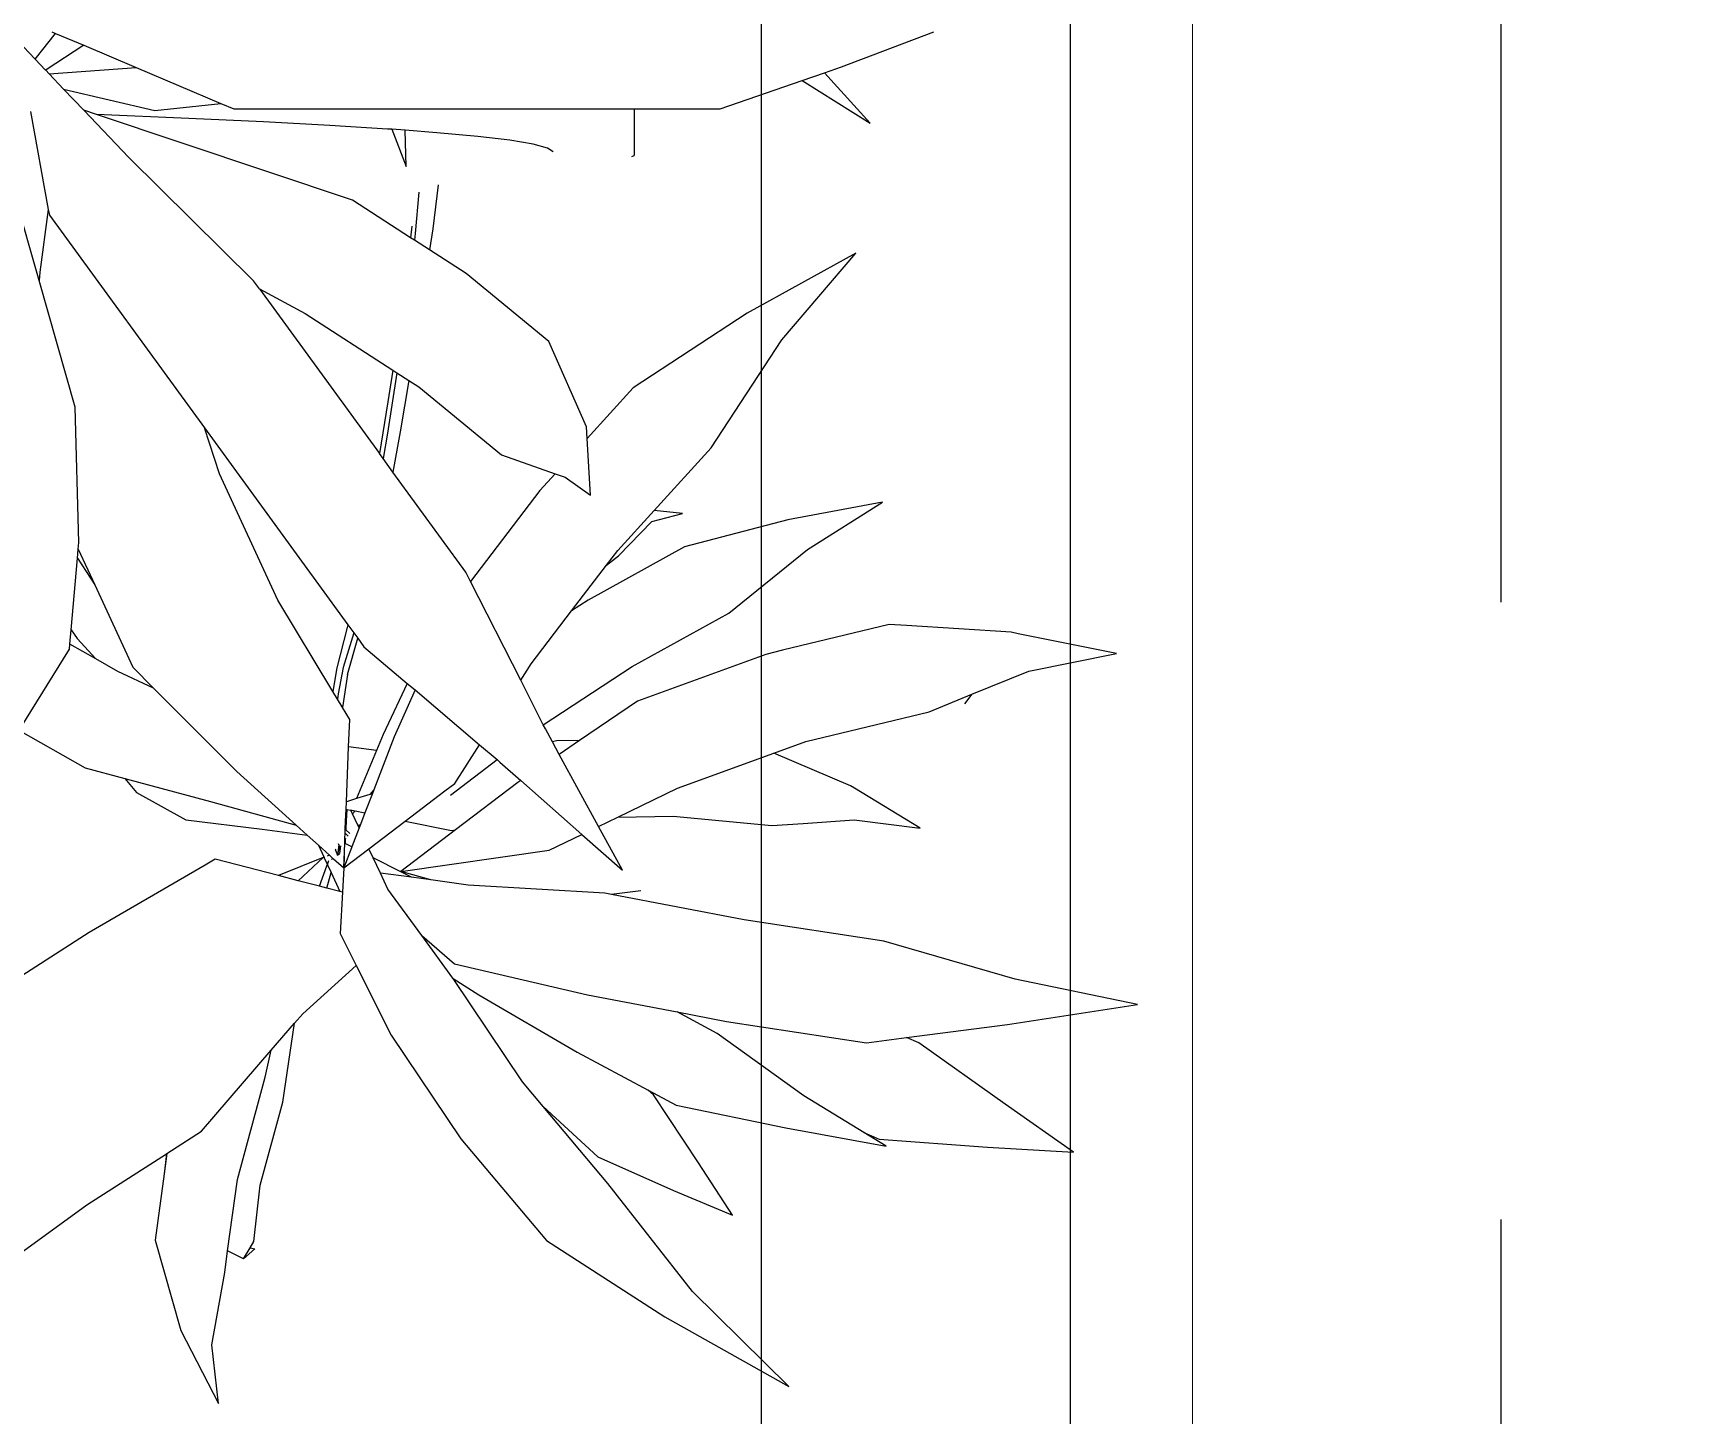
# Model space of a CAD drawing. Header units: metres. Extents: x -22 to 564, y 0 to 143.
# Drawn here: x 325.2208 to 325.487, y 49.5684 to 49.7922 of the extents above; entities that cross this region are included whole.
import ezdxf

# ---------------------------------------------------------------- set-up
doc = ezdxf.new("R2010")
doc.units = ezdxf.units.M
doc.linetypes.add('XREF 3N NEURO-ONCOLOGIA$0$HIDDEN2', pattern=[0.1875, 0.125, -0.0625])
for name, color, linetype in [('XREF 3N NEURO-ONCOLOGIA$0$AMBIENTACION', 1, 'Continuous'), ('XREF 3N NEURO-ONCOLOGIA$0$CONTRAVENTEOS', 6, 'XREF 3N NEURO-ONCOLOGIA$0$HIDDEN2'), ('XREF 3N NEURO-ONCOLOGIA$0$MOBILIARIO FIJO', 40, 'Continuous')]:
    doc.layers.add(name, color=color, linetype=linetype)
doc.layers.add('XREF 3N NEURO-ONCOLOGIA$0$MUROS DE TABLAROCA', color=150, linetype='Continuous', lineweight=13)

# ---------------------------------------------------------------- blocks, each defined once
blk = doc.blocks.new('XREF 3N NEURO-ONCOLOGIA$0$PLANTA CIRCULAR-02')
at = {"layer": 'XREF 3N NEURO-ONCOLOGIA$0$AMBIENTACION', "color": 72}
for p, q in [((-0.2517910419399669, 0.1736654997497382), (-0.2457674005330261, 0.2132859328671017)), ((-0.2457674005330261, 0.2132859328671017), (-0.238032530129999, 0.1760398706482462)), ((-0.1442714779521168, 0.1802512078196372), (-0.1389561115740605, 0.2069330005394647)), ((-0.1389561115740605, 0.2069330005394647), (-0.1329006320346764, 0.1770035003888992)), ((-0.2906591780400873, 0.1937525437929466), (-0.2761299459105544, 0.1730237783954394)), ((-0.2891723872255198, 0.1676195588307863), (-0.2906591780400873, 0.1937525437929466)), ((-0.1513494511345499, 0.1628472235972183), (-0.1442714779521168, 0.1802512078196372)), ((-0.238032530129999, 0.1760398706482462), (-0.2265114183386743, 0.1360830012714942)), ((-0.1329006320346764, 0.1770035003888992), (-0.1324605517577879, 0.1748283823610777)), ((-0.2761299459105544, 0.1730237783954394), (-0.2574157303042169, 0.1467600583167012)), ((-0.2558139707931701, 0.1429300621485012), (-0.2517910419399669, 0.1736654997497382)), ((-0.1324605517577879, 0.1748283823610777), (-0.1304466805538595, 0.1429324717164135)), ((-0.2867043485614715, 0.1346241306950802), (-0.2891723872255198, 0.1676195588307863)), ((-0.1566373176374753, 0.1498449215518178), (-0.1513494511345499, 0.1628472235972183)), ((0.039568464767541, 0.1231805717692467), (0.0503012264136515, 0.1512584545683069)), ((-0.2574157303042169, 0.1467600583167012), (-0.2558139707931701, 0.1429300621485012)), ((-0.1921284568791464, 0.1471677791304771), (-0.1799316609251349, 0.1271483256310688)), ((-0.1896003200485268, 0.1270557782132187), (-0.1921284568791464, 0.1471677791304771)), ((-0.1657097223883426, 0.1123650723097072), (-0.1566373176374753, 0.1498449215518178)), ((-0.257408072612094, 0.1307510207650822), (-0.2558139707931701, 0.1429300621485012)), ((-0.1304466805538595, 0.1429324717164135), (-0.1301142380838485, 0.1376672118044055)), ((-0.2889078493027881, 0.1367389878134873), (-0.2847573689242182, 0.1299686724325895)), ((-0.2833004083587696, 0.1062096943623487), (-0.2889078493027881, 0.1367389878134873)), ((-0.2265114183386743, 0.1360830012714942), (-0.220013255674246, 0.0935227145796987)), ((-0.1301142380838485, 0.1376672118044055), (-0.1379607793536337, 0.1052516404163057)), ((-0.1072402939846597, 0.1128944943967483), (-0.0928379211799211, 0.1356912773671084)), ((-0.0928379211799211, 0.1356912773671084), (-0.0982543886831877, 0.1069041599013474)), ((-0.2847573689242182, 0.1299686724325895), (-0.2867043485614715, 0.1346241306950802)), ((-0.2509099099476657, 0.0881907340732866), (-0.257408072612094, 0.1307510207650822)), ((0.0224576398325951, 0.1319465676582254), (0.0377942637297792, 0.1180481174793826)), ((0.0354501226755701, 0.111266926084717), (0.0224576398325951, 0.1319465676582254)), ((-0.2847573689242182, 0.1299686724325895), (-0.2735777166716815, 0.1117322841847965)), ((-0.1906552247946536, 0.1115225171422338), (-0.1896003200485268, 0.1270557782132187)), ((-0.1799316609251349, 0.1271483256310688), (-0.1791702916516584, 0.1258986370387873)), ((-0.1791702916516584, 0.1258986370387873), (-0.1692576148018361, 0.1026300204348374)), ((-0.0434556405832467, 0.1050076021544939), (-0.0170557786107537, 0.1275403312913355)), ((-0.0170557786107537, 0.1275403312913355), (-0.035351912792251, 0.0944369233000515)), ((0.0377942637297792, 0.1180481174793826), (0.039568464767541, 0.1231805717692467)), ((0.0354501226755701, 0.111266926084717), (0.0377942637297792, 0.1180481174793826)), ((-0.2735777166716815, 0.1117322841847965), (-0.2545324862775544, 0.0853238040899029)), ((-0.1913022511507165, 0.1019951836597457), (-0.1906552247946536, 0.1115225171422338)), ((-0.1692576148018361, 0.1026300204348374), (-0.1657097223883426, 0.1123650723097072)), ((-0.1266697763287539, 0.0888642188403495), (-0.1072402939846597, 0.1128944943967483)), ((0.0268085493960513, 0.0862683611500543), (0.0354501226755701, 0.111266926084717)), ((-0.3620415719733216, 0.1072089440093791), (-0.3330960242567613, 0.0777973753558641)), ((-0.3408281909976267, 0.0694568740577708), (-0.3620415719733216, 0.1072089440093791)), ((-0.2763661444385832, 0.0729220595702387), (-0.2833004083587696, 0.1062096943623487)), ((-0.1379607793536337, 0.1052516404163057), (-0.1391866428347157, 0.1001873625622949)), ((-0.0982543886831877, 0.1069041599013474), (-0.10649067460119, 0.0754120885196485)), ((-0.1884574196546964, 0.0719920404067906), (-0.1913022511507165, 0.1019951836597457)), ((-0.1799433380286359, 0.0733094949482407), (-0.1692576148018361, 0.1026300204348374)), ((-0.1391866428347157, 0.1001873625622949), (-0.1534202584750091, 0.0611317852008284)), ((-0.07630601622761901, 0.0835362027426427), (-0.0434556405832467, 0.1050076021544939)), ((-0.220013255674246, 0.0935227145796987), (-0.2122963610213162, 0.0532110683235558)), ((-0.035351912792251, 0.0944369233000515), (-0.0581079669514679, 0.0597982713070238)), ((-0.3098199030420119, 0.0899724210267934), (-0.2939047777540224, 0.0796422388379412)), ((-0.3023146932606551, 0.0721080595958128), (-0.3098199030420119, 0.0899724210267934)), ((-0.2545324862775544, 0.0853238040899029), (-0.2480337312732388, 0.0731661027276545)), ((-0.2480337312732388, 0.0731661027276545), (-0.2509099099476657, 0.0881907340732866)), ((-0.1428677203234798, 0.0595300039870281), (-0.1266697763287539, 0.0888642188403495)), ((0.0268085493960513, 0.0600979587951898), (0.0268085493960513, 0.0862683611500543)), ((-0.0953972854510568, 0.0661874746781734), (-0.07630601622761901, 0.0835362027426427)), ((-0.3330960242567613, 0.0777973753558641), (-0.3001867926425064, 0.0521103815301558)), ((-0.2939047777540224, 0.0796422388379412), (-0.2732462465087195, 0.0659443927360144)), ((-0.10649067460119, 0.0754120885196485), (-0.1226886185959017, 0.0460778736663272)), ((-0.2921318829399269, 0.049025344041425), (-0.3023146932606551, 0.0721080595958128)), ((-0.2717971866040898, 0.0643745724205331), (-0.2763661444385832, 0.0729220595702387)), ((-0.242807594381361, 0.0458657194586394), (-0.2480337312732388, 0.0731661027276545)), ((-0.1887117518168395, 0.0551068481966866), (-0.1799433380286359, 0.0733094949482407)), ((-0.1887117518168395, 0.0551068481966866), (-0.1884574196546964, 0.0719920404067906)), ((-0.0987453775931613, 0.065421465542876), (-0.0962784269187864, 0.074834999528612)), ((-0.0962784269187864, 0.074834999528612), (-0.0953972854510568, 0.0661874746781734)), ((-0.3175504498371708, 0.0333806243708352), (-0.3408281909976267, 0.0694568740577708)), ((-0.2732462465087195, 0.0659443927360144), (-0.2717971866040898, 0.0643745724205331)), ((-0.10918360126837, 0.055343436232711), (-0.0987453775931613, 0.065421465542876)), ((-0.1075642383236186, 0.0551310512267591), (-0.0953972854510568, 0.0661874746781734)), ((-0.2602540873025134, 0.0427800433130301), (-0.2717971866040898, 0.0643745724205331)), ((-0.2111258357352312, 0.0621020905794225), (-0.2122963610213162, 0.0532110683235558)), ((-0.1534202584750091, 0.0611317852008284), (-0.1654257857664447, 0.04347159589976)), ((0.0123043396793179, 0.0594160329036058), (0.0126550028288932, 0.0600974186532781)), ((0.0268085493960513, 0.0600979587951898), (0.0126550028288932, 0.0600974186532781)), ((0.0268085493960513, -0.0617814665336951), (0.0268085493960513, 0.0600979587951898)), ((-0.2048880032073725, 0.0565377281586024), (-0.1915325997098449, 0.0492509546478104)), ((-0.1939762322303835, 0.044178135248977), (-0.2048880032073725, 0.0565377281586024)), ((-0.1915325997098449, 0.0492509546478104), (-0.1887117518168395, 0.0551068481966866)), ((-0.1606318367875019, 0.0324396031410359), (-0.1428677203234798, 0.0595300039870281)), ((-0.1120443514971043, 0.0517082275111491), (-0.10918360126837, 0.055343436232711)), ((-0.1120443514971043, 0.0517082275111491), (-0.1075642383236186, 0.0551310512267591)), ((-0.0581079669514679, 0.0597982713070238), (-0.0735283780865643, 0.0457853465352898)), ((-0.3001867926425064, 0.0521103815301558), (-0.2767493275397896, 0.0323608515012026)), ((-0.2122963610213162, 0.0532110683235558), (-0.2119109401079413, 0.0511976999650585)), ((-0.2119109401079413, 0.0511976999650585), (-0.2093981287657982, 0.0095631464535373)), ((-0.1259762625600729, 0.0410641938129715), (-0.1120443514971043, 0.0517082275111491)), ((-0.2767493275397896, 0.0323608515012026), (-0.2921318829399269, 0.049025344041425)), ((-0.2334155271342411, 0.0054183513963793), (-0.242807594381361, 0.0458657194586394)), ((-0.1915325997098449, 0.0492509546478104), (-0.1696232496453689, 0.0372971060263154)), ((-0.1226886185959017, 0.0460778736663272), (-0.1259762625600729, 0.0410641938129715)), ((-0.09070159137071698, 0.0467944089377781), (-0.0735283780865643, 0.0457853465352898)), ((-0.0852699233128078, 0.0391380638854955), (-0.09070159137071698, 0.0467944089377781)), ((-0.0735283780865643, 0.0457853465352898), (-0.0699085177158878, 0.04557265104599401)), ((-0.0699085177158878, 0.04557265104599401), (-0.0440027949182422, 0.0341311075850683)), ((-0.2428390677935255, 0.012835412763728), (-0.2602540873025134, 0.0427800433130301)), ((-0.1987858451502973, 0.034193697115974), (-0.1939762322303835, 0.044178135248977)), ((-0.1775747416227205, 0.0256004224790445), (-0.1939762322303835, 0.044178135248977)), ((-0.1654257857664447, 0.04347159589976), (-0.1696232496453689, 0.0372971060263154)), ((-0.1654257857664447, 0.04347159589976), (-0.1655311734441511, 0.0364748748413106)), ((-0.1420598243927742, 0.0287762906416163), (-0.1259762625600729, 0.0410641938129715)), ((-0.1696232496453689, 0.0372971060263154), (-0.1658586105639301, 0.0352431005189971)), ((-0.1655311734441511, 0.0364748748413106), (-0.1658586105639301, 0.0352431005189971)), ((-0.1658586105639301, 0.0352431005189971), (-0.1618827897962376, 0.0330738732501246)), ((-0.0842063957093018, 0.0360819568948969), (-0.0893661890474817, 0.031393119791133)), ((-0.0842063957093018, 0.0360819568948969), (-0.0852699233128078, 0.0391380638854955)), ((-0.0784989704085177, 0.0196813460384675), (-0.0842063957093018, 0.0360819568948969)), ((0.0137204631629686, 0.0354233262707311), (0.0149061473202608, 0.0337237291926869)), ((-0.2866539841489839, 0.0073457833919264), (-0.3175504498371708, 0.0333806243708352)), ((-0.2767493275397896, 0.0323608515012026), (-0.2692903269543052, 0.0260755405512541)), ((-0.2052918101819898, -0.0109090379893999), (-0.1987858451502973, 0.034193697115974)), ((-0.1618827897962376, 0.0330738732501246), (-0.1606318367875019, 0.0324396031410359)), ((-0.1606318367875019, 0.0324396031410359), (-0.1470768895498509, 0.0255668446896209)), ((-0.0893661890474817, 0.031393119791133), (-0.116971525635023, 0.0103025363414631)), ((-0.0440027949182422, 0.0341311075850683), (-0.0233259963815442, 0.009002951442568)), ((0.0149061473202608, 0.0337237291926869), (0.0160851272926834, 0.0293263484709243)), ((-0.2692903269543052, 0.0260755405512541), (-0.2378682954549873, 0.0049599422976101)), ((-0.1775747416227205, 0.0256004224790445), (-0.1781682286938349, 0.0247274000978379)), ((-0.1719655416909802, 0.0192469691439996), (-0.1775747416227205, 0.0256004224790445)), ((-0.1470768895498509, 0.0255668446896209), (-0.1420598243927742, 0.0287762906416163)), ((-0.1470768895498509, 0.0255668446896209), (-0.116971525635023, 0.0103025363414631)), ((0.0160851272926834, 0.0293263484709243), (0.0172547425959522, 0.0222411072275222)), ((-0.1781682286938349, 0.0247274000978379), (-0.192638004113121, 0.0057162213532038)), ((0.0172547425959522, 0.0222411072275222), (0.0184123538781336, 0.0124839940061961)), ((-0.1820860851431831, 0.0041437640942164), (-0.1712061833659675, 0.0183516100527541)), ((-0.1712061833659675, 0.0183516100527541), (-0.1719655416909802, 0.0192469691439996)), ((-0.1666865048635486, 0.0130224589744259), (-0.1712061833659675, 0.0183516100527541)), ((-0.0578221718718339, -0.0054468101040328), (-0.0784989704085177, 0.0196813460384675)), ((-0.2378682954549873, 0.0049599422976101), (-0.2428390677935255, 0.012835412763728)), ((-0.1784542121077095, 0.0054945877595713), (-0.1666865048635486, 0.0130224589744259)), ((-0.1500374835361811, -0.0066083952805016), (-0.1666865048635486, 0.0130224589744259)), ((-0.116971525635023, 0.0103025363414631), (-0.1142207914706859, 0.0089078329063241)), ((0.0184123538781336, 0.0124839940061961), (0.0195553488754996, 7.70266925514e-05)), ((-0.2551031035350064, -0.0138564014384102), (-0.2866539841489839, 0.0073457833919264)), ((-0.2247983852191879, -0.004536947546292), (-0.2334155271342411, 0.0054183513963793)), ((-0.2093981287657982, 0.0095631464535373), (-0.2078416194971453, -0.0018034369933915)), ((-0.192638004113121, 0.0057162213532038), (-0.2052918101819898, -0.0109090379893999)), ((-0.1927705159381503, 0.0045166227786666), (-0.192638004113121, 0.0057162213532038)), ((-0.1807649399072204, 0.0024606698006906), (-0.1784542121077095, 0.0054945877595713)), ((-0.1142207914706859, 0.0089078329063241), (-0.0837506062799207, -0.0133114082996073)), ((-0.0233259963815442, 0.009002951442568), (-0.0161250699157449, -0.00216388305153)), ((-0.2378682954549873, 0.0049599422976101), (-0.2377394463403277, 0.0048733557209104)), ((-0.2377394463403277, 0.0048733557209104), (-0.2247983852191879, -0.004536947546292)), ((-0.1899358303133596, -0.0095804408432869), (-0.1927705159381503, 0.0045166227786666)), ((-0.1899358303133596, -0.0095804408432869), (-0.1807649399072204, 0.0024606698006906)), ((0.0036745099926208, 0.0004625831779279), (-0.0097043787539235, -0.0012216819039352)), ((0.0195553488754996, 7.70266925514e-05), (0.0202839263330503, -0.0096490950039723)), ((-0.2247983852191879, -0.004536947546292), (-0.2106245305230061, -0.0148436967307504)), ((-0.2078416194971453, -0.0018034369933915), (-0.2070412975453451, -0.0076478777768116)), ((-0.2078416194971453, -0.0018034369933915), (-0.2052918101819898, -0.0109090379893999)), ((-0.0097043787539235, -0.0012216819039352), (-0.0161250699157449, -0.00216388305153)), ((-0.0161250699157449, -0.00216388305153), (-0.0131440408217145, -0.006786712998930999)), ((-0.2070412975453451, -0.0076478777768116), (-0.2054667165498358, -0.0107406911938881)), ((-0.2070412975453451, -0.0076478777768116), (-0.2057409970128674, -0.0171434682022138)), ((-0.1983477937192788, -0.0206251025520317), (-0.1899358303133596, -0.0095804408432869)), ((-0.1500374835361811, -0.0066083952805016), (-0.1643080267270704, -0.01295800424883)), ((-0.148029521762524, -0.0089759821886517), (-0.1635869716178604, -0.0162873718254773)), ((-0.148029521762524, -0.0089759821886517), (-0.1500374835361811, -0.0066083952805016)), ((-0.1368630149698049, -0.0221424057924224), (-0.148029521762524, -0.0089759821886517)), ((-0.0558821896816966, -0.0084552368865687), (-0.0714575213881972, -0.0111078527281166)), ((-0.0558821896816966, -0.0084552368865687), (-0.0578221718718339, -0.0054468101040328)), ((-0.0534793410459287, -0.012181453666777), (-0.0558821896816966, -0.0084552368865687)), ((-0.0111195658116685, -0.0065442020511313), (-0.0131440408217145, -0.006786712998930999)), ((-0.0131440408217145, -0.006786712998930999), (-0.0123973760656782, -0.0079446031388812)), ((-0.0089242643853851, -0.0075660339499208), (-0.0123973760656782, -0.0079446031388812)), ((-0.0123973760656782, -0.0079446031388812), (-0.0009997591637187, -0.0256194540314425)), ((0.001498399819198, -0.0054509463879739), (-0.0111195658116685, -0.0065442020511313)), ((0.0092769740408585, -0.0092522147926388), (0.0202839263330503, -0.0096490950039723)), ((0.0205879488521532, -0.0137076339946631), (0.0092769740408585, -0.0092522147926388)), ((0.0202839263330503, -0.0096490950039723), (0.0205879488521532, -0.0137076339946631)), ((-0.2339056223923137, -0.0244936644925389), (-0.2551031035350064, -0.0138564014384102)), ((-0.2106245305230061, -0.0148436967307504), (-0.2057409970128674, -0.0171434682022138)), ((-0.2054667165498358, -0.0107406911938881), (-0.2010925210513363, -0.019332545512718)), ((-0.2052918101819898, -0.0109090379893999), (-0.2054667165498358, -0.0107406911938881)), ((-0.1643080267270704, -0.01295800424883), (-0.1804270099454612, -0.0191645928417259)), ((-0.0714575213881972, -0.0111078527281166), (-0.0837506062799207, -0.0133114082996073)), ((-0.0837506062799207, -0.0133114082996073), (-0.0796234248919632, -0.0163210007318711)), ((-0.0623368935517306, -0.0148330481584296), (-0.0780680969197647, -0.0174551653965196)), ((-0.0534793410459287, -0.012181453666777), (-0.0719034907148881, -0.0150283087802237)), ((-0.052720023580946, -0.0133589649912196), (-0.0623368935517306, -0.0148330481584296)), ((-0.052720023580946, -0.0133589649912196), (-0.0534793410459287, -0.012181453666777)), ((-0.0354959346539943, -0.0400692155780504), (-0.052720023580946, -0.0133589649912196)), ((0.0205879488521532, -0.0137076339946631), (0.0206811483074319, -0.0149517971714417)), ((0.0206811483074319, -0.0149517971714417), (0.0217872116967897, -0.0325685635666346)), ((-0.2057409970128674, -0.0171434682022138), (-0.2010925210513363, -0.019332545512718)), ((-0.2010925210513363, -0.019332545512718), (-0.1983477937192788, -0.0206251025520317)), ((-0.181545497263258, -0.0195952645865774), (-0.1874637813456417, -0.0218740903646975)), ((-0.1684854700299923, -0.0183232327511078), (-0.1830575370242684, -0.0243795176170565)), ((-0.1804270099454612, -0.0191645928417259), (-0.1817923971122184, -0.0203764817086878)), ((-0.181545497263258, -0.0195952645865774), (-0.1817923971122184, -0.0203764817086878)), ((-0.1804270099454612, -0.0191645928417259), (-0.181545497263258, -0.0195952645865774)), ((-0.1635869716178604, -0.0162873718254773), (-0.1684854700299923, -0.0183232327511078)), ((-0.1684854700299923, -0.0183232327511078), (-0.1673661970335445, -0.0268249552171014)), ((-0.0719034907148881, -0.0150283087802237), (-0.0796234248919632, -0.0163210007318711)), ((-0.0796234248919632, -0.0163210007318711), (-0.0780680969197647, -0.0174551653965196)), ((-0.0279804108663484, -0.0539797342791886), (-0.0780680969197647, -0.0174551653965196)), ((-0.2485731237471498, -0.0408015979901038), (-0.2339056223923137, -0.0244936644925389)), ((-0.2241221043472592, -0.0294032032410243), (-0.2339056223923137, -0.0244936644925389)), ((-0.2042102016980891, -0.0283222726180696), (-0.1983477937192788, -0.0206251025520317)), ((-0.1919926104239948, -0.02361790872569), (-0.1977768971751885, -0.0258451390467158)), ((-0.1909770841389218, -0.0232268819610866), (-0.1919926104239948, -0.02361790872569)), ((-0.1919926104239948, -0.02361790872569), (-0.1915018685285332, -0.0238490106949243)), ((-0.1915018685285332, -0.0238490106949243), (-0.1909770841389218, -0.0232268819610866)), ((-0.1915018685285332, -0.0238490106949243), (-0.1911815598429314, -0.0239998516332918)), ((-0.1911815598429314, -0.0239998516332918), (-0.1909438110808281, -0.0232140702235171)), ((-0.1911815598429314, -0.0239998516332918), (-0.1877143209407279, -0.0256326564651843)), ((-0.1909438110808281, -0.0232140702235171), (-0.1909770841389218, -0.0232268819610866)), ((-0.1874637813456417, -0.0218740903646975), (-0.1909438110808281, -0.0232140702235171)), ((-0.1868604013942558, -0.0248747354762955), (-0.1877143209407279, -0.0256326564651843)), ((-0.1868604013942558, -0.0248747354762955), (-0.1874637813456417, -0.0218740903646975)), ((-0.1866589996524368, -0.0258763185594901), (-0.1868604013942558, -0.0248747354762955)), ((-0.1830575370242684, -0.0243795176170565), (-0.1840446212295035, -0.0275027559881309)), ((-0.1817923971122184, -0.0203764817086878), (-0.1830575370242684, -0.0243795176170565)), ((-0.1453511060851298, -0.0271280113857273), (-0.1342379066559687, -0.0240566676996608)), ((-0.1342379066559687, -0.0240566676996608), (-0.1368630149698049, -0.0221424057924224)), ((-0.1325981570707597, -0.0252523936633438), (-0.1342379066559687, -0.0240566676996608)), ((-0.2115286319849474, -0.0287195583796702), (-0.2241221043472592, -0.0294032032410243)), ((-0.2042102016980891, -0.0283222726180696), (-0.2115286319849474, -0.0287195583796702)), ((-0.2115286319849474, -0.0287195583796702), (-0.2113370047225089, -0.0294627613021916)), ((-0.2113370047225089, -0.0294627613021916), (-0.2103205326545918, -0.0334050240152877)), ((-0.2056249040180802, -0.0321172304904209), (-0.2113370047225089, -0.0294627613021916)), ((-0.1980748898364197, -0.0259598806421906), (-0.2042102016980891, -0.0283222726180696)), ((-0.2042102016980891, -0.0283222726180696), (-0.1966717348017539, -0.0280159140188019)), ((-0.200558835061031, -0.0281240557985498), (-0.2042102016980891, -0.0283222726180696)), ((-0.2014583431497954, -0.0313700320542267), (-0.2042102016980891, -0.0283222726180696)), ((-0.2003336114708247, -0.0302493321442015), (-0.1973727837536927, -0.0293991466750256)), ((-0.2003336114708247, -0.0302493321442015), (-0.1998073267671572, -0.0295995640856575)), ((-0.1972049641597095, -0.0298420261994394), (-0.2003336114708247, -0.0302493321442015)), ((-0.1974751962214469, -0.0293032085729621), (-0.1998073267671572, -0.0295995640856575)), ((-0.1977768971751885, -0.0258451390467158), (-0.1980748898364197, -0.0259598806421906)), ((-0.1977768971751885, -0.0258451390467158), (-0.1967226993947406, -0.0279158086717715)), ((-0.1972049641597095, -0.0298420261994394), (-0.1970646714208328, -0.0296674040072276)), ((-0.1972049641597095, -0.0298420261994394), (-0.1968429278688148, -0.0298951033291886)), ((-0.1956972974862481, -0.027860144060341), (-0.1967226993947406, -0.0279158086717715)), ((-0.1967226993947406, -0.0279158086717715), (-0.1966717348017539, -0.0280159140188019)), ((-0.1966717348017539, -0.0280159140188019), (-0.1956823410843071, -0.0279757056743719)), ((-0.1952446220684578, -0.0278355702800255), (-0.1956972974862481, -0.027860144060341)), ((-0.1956823410843071, -0.0279757056743719), (-0.1956972974862481, -0.027860144060341)), ((-0.1956823410843071, -0.0279757056743719), (-0.1952115163428516, -0.0279565716501438)), ((-0.1952446220684578, -0.0278355702800255), (-0.1952999473420789, -0.0276333565002389)), ((-0.1952115163428516, -0.0279565716501438), (-0.1952446220684578, -0.0278355702800255)), ((-0.1952115163428516, -0.0279565716501438), (-0.1935872873297342, -0.0278905639947098)), ((-0.1945337621418162, -0.0269174971257726), (-0.1941721995022618, -0.0272892181912425)), ((-0.1941721995022618, -0.0272892181912425), (-0.1935872873297342, -0.0278905639947098)), ((-0.1936658677980461, -0.0264172774098839), (-0.1926068389918498, -0.0276923765052075)), ((-0.1935872873297342, -0.0278905639947098), (-0.192479622008733, -0.0278455491659813)), ((-0.1922936387695415, -0.0276753742268525), (-0.1926068389918498, -0.0276923765052075)), ((-0.1926068389918498, -0.0276923765052075), (-0.192479622008733, -0.0278455491659813)), ((-0.192479622008733, -0.0278455491659813), (-0.1923434531612571, -0.0278400153488363)), ((-0.1923434531612571, -0.0278400153488363), (-0.1922936387695415, -0.0276753742268525)), ((-0.1923434531612571, -0.0278400153488363), (-0.1900984743910357, -0.0277487808099224)), ((-0.1898673762643597, -0.0275436629842147), (-0.1922936387695415, -0.0276753742268525)), ((-0.1898673762643597, -0.0275436629842147), (-0.1900984743910357, -0.0277487808099224)), ((-0.1900984743910357, -0.0277487808099224), (-0.1863134097448835, -0.0275949581402628)), ((-0.1863619889615364, -0.0273533707480738), (-0.1898673762643597, -0.0275436629842147)), ((-0.1877143209407279, -0.0256326564651843), (-0.1869447348856568, -0.0259950727464755)), ((-0.1866589996524368, -0.0258763185594901), (-0.1869447348856568, -0.0259950727464755)), ((-0.1869447348856568, -0.0259950727464755), (-0.186602734446069, -0.0261561288450096)), ((-0.186602734446069, -0.0261561288450096), (-0.1866589996524368, -0.0258763185594901)), ((-0.186602734446069, -0.0261561288450096), (-0.1864873520881218, -0.0262104651272424)), ((-0.1863619889615364, -0.0273533707480738), (-0.1865845162211741, -0.0262467291828585)), ((-0.1863134097448835, -0.0275949581402628), (-0.1863619889615364, -0.0273533707480738)), ((-0.1863134097448835, -0.0275949581402628), (-0.1840446212295035, -0.0275027559881309)), ((-0.1840446212295035, -0.0275027559881309), (-0.1673661970335445, -0.0268249552171014)), ((-0.1673661970335445, -0.0268249552171014), (-0.1590028242540029, -0.0264850729565396)), ((-0.1590028242540029, -0.0264850729565396), (-0.1554075580084344, -0.0286517751240965)), ((-0.1453511060851298, -0.0271280113857273), (-0.1554075580084344, -0.0286517751240965)), ((-0.1554075580084344, -0.0286517751240965), (-0.1551145290583236, -0.0288283702405536)), ((-0.1551145290583236, -0.0288283702405536), (-0.152846483109883, -0.0301952175717233)), ((-0.1512401168963322, -0.0300096671090415), (-0.152846483109883, -0.0301952175717233)), ((-0.1431717687566305, -0.0284362268296761), (-0.1512401168963322, -0.0300096671090415)), ((-0.1309894226041877, -0.0273090706853623), (-0.1432705698232581, -0.0304165718570673)), ((-0.1325981570707597, -0.0252523936633438), (-0.1431717687566305, -0.0284362268296761)), ((-0.1301673870546836, -0.0270249416464026), (-0.1325981570707597, -0.0252523936633438)), ((-0.1301673870546836, -0.0270249416464026), (-0.1309894226041877, -0.0273090706853623)), ((-0.0702891878097205, -0.0706888755434605), (-0.1301673870546836, -0.0270249416464026)), ((-0.0009997591637187, -0.0256194540314425), (0.0250884343929556, -0.103500424102954)), ((-0.2103205326545918, -0.0334050240152877), (-0.2056249040180802, -0.0321172304904209)), ((-0.2103205326545918, -0.0334050240152877), (-0.2097261564566679, -0.0357102394724152)), ((-0.2097261564566679, -0.0357102394724152), (-0.203591300615841, -0.0334383319150433)), ((-0.2010593664591482, -0.0345526150411075), (-0.2080697431992746, -0.0421344358947593)), ((-0.2010593664591482, -0.0345526150411075), (-0.2065093344317717, -0.0481862906338648)), ((-0.2032749227526693, -0.0332092898193324), (-0.2056249040180802, -0.0321172304904209)), ((-0.203591300615841, -0.0334383319150433), (-0.2032749227526693, -0.0332092898193324)), ((-0.203591300615841, -0.0334383319150433), (-0.2031409424559456, -0.0332715517765152)), ((-0.2031409424559456, -0.0332715517765152), (-0.2032749227526693, -0.0332092898193324)), ((-0.2031409424559456, -0.0332715517765152), (-0.2019318311046447, -0.0328237842514057)), ((-0.2010808922647556, -0.0342288772932875), (-0.2030889611074116, -0.0332957080187058)), ((-0.2015752107271282, -0.0319787814628754), (-0.2012826027148549, -0.0317669475763935)), ((-0.2011721574623806, -0.0316869906165849), (-0.2014583431497954, -0.0313700320542267)), ((-0.2012826027148549, -0.0317669475763935), (-0.2011721574623806, -0.0316869906165849)), ((-0.2003051183407081, -0.0326472604190613), (-0.2011721574623806, -0.0316869906165849)), ((-0.2009591867805227, -0.0342854350247848), (-0.2010808922647556, -0.0342288772932875)), ((-0.2009591867805227, -0.0342854350247848), (-0.2010593664591482, -0.0345526150411075)), ((-0.2008564627870726, -0.0343331718714595), (-0.2010593664591482, -0.0345526150411075)), ((-0.2008564627870726, -0.0343331718714595), (-0.2009591867805227, -0.0342854350247848)), ((-0.1972838478175447, -0.0359934010671097), (-0.2008564627870726, -0.0343331718714595)), ((-0.2003051183407081, -0.0326472604190613), (-0.2005965264649205, -0.0333771188863423)), ((-0.1987484061541522, -0.0307878137725624), (-0.2003336114708247, -0.0302493321442015)), ((-0.1972838478175447, -0.0359934010671097), (-0.2003051183407081, -0.0326472604190613)), ((-0.1985827929931361, -0.0308440712451343), (-0.1987484061541522, -0.0307878137725624)), ((-0.198680407842474, -0.0308641169170727), (-0.1987484061541522, -0.0307878137725624)), ((-0.1984113265314562, -0.030902317037345), (-0.1985827929931361, -0.0308440712451343)), ((-0.152846483109883, -0.0301952175717233), (-0.150506983690704, -0.031605126634453)), ((-0.1432705698232581, -0.0304165718570673), (-0.150506983690704, -0.031605126634453)), ((-0.150506983690704, -0.031605126634453), (-0.1227211233954648, -0.0483503909951182)), ((0.0217872116967897, -0.0325685635666346), (0.0228710431027537, -0.0527335185270275)), ((-0.2097261564566679, -0.0357102394724152), (-0.2080697431992746, -0.0421344358947593)), ((-0.1942030612972303, -0.0394054573277316), (-0.1972838478175447, -0.0359934010671097)), ((-0.1911557310767051, -0.0427804598112189), (-0.1942030612972303, -0.0394054573277316)), ((-0.1924286240018773, -0.0531157626991572), (-0.1942030612972303, -0.0394054573277316)), ((-0.275493136221769, -0.0468477191392935), (-0.2514148222072094, -0.0432500331790138)), ((-0.2596990156353911, -0.050387775267545), (-0.2514148222072094, -0.0432500331790138)), ((-0.2514148222072094, -0.0432500331790138), (-0.2485731237471498, -0.0408015979901038)), ((-0.2080697431992746, -0.0421344358947593), (-0.2065093344317717, -0.0481862906338648)), ((-0.174870885219633, -0.0608163769036736), (-0.1911557310767051, -0.0427804598112189)), ((-0.1840176350889351, -0.0688701883501608), (-0.1911557310767051, -0.0427804598112189)), ((-0.0279804108663484, -0.0539797342791886), (-0.0354959346539943, -0.0400692155780504)), ((-0.300747929561993, -0.0537148921400146), (-0.275493136221769, -0.0468477191392935)), ((-0.2065093344317717, -0.0481862906338648), (-0.2015483782986962, -0.0674267528189532)), ((-0.1227211233954648, -0.0483503909951182), (-0.0842938818245642, -0.0660706682669599)), ((-0.3178867237501208, -0.0556299251481463), (-0.300747929561993, -0.0537148921400146)), ((-0.2990223322941432, -0.0606758849499585), (-0.2679110968095699, -0.0522532913028684)), ((-0.2842918908372667, -0.0715772370936421), (-0.2596990156353911, -0.050387775267545)), ((-0.2679110968095699, -0.0522532913028684), (-0.2596990156353911, -0.050387775267545)), ((-0.1895747439250925, -0.0763891225246951), (-0.1924286240018773, -0.0531157626991572)), ((-0.0279804108663484, -0.0539797342791886), (-0.0255383235256375, -0.0557605349973116)), ((0.0228710431027537, -0.0527335185270275), (0.0239301967531418, -0.0754011578485177)), ((-0.3200777798690808, -0.0554103893081717), (-0.3231401217858121, -0.0587678027305216)), ((-0.3231401217858121, -0.0587678027305216), (-0.319806657266696, -0.0567767098197791)), ((-0.3231401217858121, -0.0587678027305216), (-0.3207180443006479, -0.063643638160471)), ((-0.319806657266696, -0.0567767098197791), (-0.3200777798690808, -0.0554103893081717)), ((-0.319806657266696, -0.0567767098197791), (-0.3178867237501208, -0.0556299251481463)), ((-0.0255383235256375, -0.0557605349973116), (0.0120409229051717, -0.0937534794472512)), ((-0.3493763832056373, -0.0684096944293415), (-0.3272739451426361, -0.0645404188591527)), ((-0.3272739451426361, -0.0645404188591527), (-0.3207180443006479, -0.063643638160471)), ((-0.3207180443006479, -0.063643638160471), (-0.2990223322941432, -0.0606758849499585)), ((-0.1494904679257445, -0.0861665023935317), (-0.174870885219633, -0.0608163769036736)), ((0.0284682139763248, -0.0656949801860591), (0.0268085493960513, -0.0617814665336951)), ((-0.3671380430580484, -0.0664049406588774), (-0.3493763832056373, -0.0684096944293415)), ((-0.3449898228786878, -0.0778352149901451), (-0.3671380430580484, -0.0664049406588774)), ((-0.2015483782986962, -0.0674267528189532), (-0.2033262429413725, -0.0704952740826101)), ((-0.1769582286170248, -0.0949493444553937), (-0.1840176350889351, -0.0688701883501608)), ((-0.0842938818245642, -0.0660706682669599), (-0.0702891878097205, -0.0706888755434605)), ((0.0263670226703283, -0.0858080123861243), (0.0284682139763248, -0.0656949801860591)), ((0.0394207727342035, -0.0915212758948414), (0.0284682139763248, -0.0656949801860591)), ((-0.2910616878548922, -0.0821007350911884), (-0.2842918908372667, -0.0715772370936421)), ((-0.2033262429413725, -0.0704952740826101), (-0.223797940571373, -0.1058285823519327)), ((-0.0055599246465761, -0.1178902660929211), (-0.0702891878097205, -0.0706888755434605)), ((-0.3174233130580433, -0.0857067378721723), (-0.3449898228786878, -0.0778352149901451)), ((-0.1811919069703833, -0.0914011950075136), (-0.1895747439250925, -0.0763891225246951)), ((0.0239301967531418, -0.0754011578485177), (0.0250884343929556, -0.103500424102954)), ((-0.2973308021125547, -0.0829582862957565), (-0.3174233130580433, -0.0857067378721723)), ((-0.3067588429310888, -0.1065016114515416), (-0.2911705506519126, -0.0822699598734929)), ((-0.2910616878548922, -0.0821007350911884), (-0.2973308021125547, -0.0829582862957565)), ((-0.2911705506519126, -0.0822699598734929), (-0.2973308021125547, -0.0829582862957565)), ((-0.2911705506519126, -0.0822699598734929), (-0.2910616878548922, -0.0821007350911884)), ((-0.1431342416742893, -0.0925151424198205), (-0.1494904679257445, -0.0861665023935317)), ((-0.1494904679257445, -0.0861665023935317), (-0.1443856073035619, -0.0970442959691624)), ((0.0328370517074603, -0.1135455346648726), (0.0263670226703283, -0.0858080123861243)), ((-0.1769582286170248, -0.0949493444553937), (-0.1811919069703833, -0.0914011950075136)), ((-0.1737071081424943, -0.1069597703615983), (-0.1769582286170248, -0.0949493444553937)), ((-0.1180012821491942, -0.1041049155401552), (-0.1431342416742893, -0.0925151424198205)), ((0.0120409229051717, -0.0937534794472512), (0.0263975515519235, -0.1074169448747213)), ((0.0374919988417588, -0.1179757327845792), (0.0394207727342035, -0.0915212758948414)), ((0.0461590514451871, -0.1074102368586764), (0.0394207727342035, -0.0915212758948414)), ((-0.1443856073035619, -0.0970442959691624), (-0.1405475267457348, -0.1037986095126442)), ((-0.1405475267457348, -0.1037986095126442), (-0.1360753563366472, -0.1116688041861877)), ((-0.1343573268209326, -0.1093906180302184), (-0.1405475267457348, -0.1037986095126442)), ((-0.1071662481093369, -0.1091013659640438), (-0.1180012821491942, -0.1041049155401552)), ((-0.1098793339346002, -0.1093423170232413), (-0.1180012821491942, -0.1041049155401552)), ((0.0250884343929556, -0.103500424102954), (0.0263975515519235, -0.1074169448747213)), ((-0.3285713800991346, -0.1365933296608901), (-0.3067588429310888, -0.1065016114515416)), ((-0.223797940571373, -0.1058285823519327), (-0.2462648926651951, -0.1407529567098393)), ((-0.1621252007028744, -0.1273417902540928), (-0.1737071081424943, -0.1069597703615983)), ((-0.1317640234566255, -0.1112859116826357), (-0.1343573268209326, -0.1093906180302184)), ((-0.1317640234566255, -0.1112859116826357), (-0.1098793339346002, -0.1093423170232413)), ((-0.1098793339346002, -0.1093423170232413), (-0.1071662481093369, -0.1091013659640438)), ((-0.1071662481093369, -0.1091013659640438), (-0.1051634224658642, -0.1089234936108454)), ((-0.1051634224658642, -0.1089234936108454), (-0.0639819128295471, -0.1100438030270041)), ((-0.0639819128295471, -0.1100438030270041), (-0.0254079106876333, -0.1209801866435498)), ((0.0263975515519235, -0.1074169448747213), (0.0328370517074603, -0.1135455346648726)), ((0.0461590514451871, -0.1074102368586764), (0.0386762132632157, -0.1188614145027387)), ((0.0497966422883849, -0.1159877299231695), (0.0461590514451871, -0.1074102368586764)), ((-0.1616471599008378, -0.126724101137718), (-0.1375774203365268, -0.1118022035458281)), ((-0.1375774203365268, -0.1118022035458281), (-0.1360753563366472, -0.1116688041861877)), ((-0.1360753563366472, -0.1116688041861877), (-0.1317640234566255, -0.1112859116826357)), ((0.0328370517074603, -0.1135455346648726), (0.0374919988417588, -0.1179757327845792)), ((-0.0037633997122839, -0.1182163856250469), (-0.0228607344910472, -0.1208444687037868)), ((-0.0037633997122839, -0.1182163856250469), (-0.0055599246465761, -0.1178902660929211)), ((0.0259996124293309, -0.123619204928552), (-0.0037633997122839, -0.1182163856250469)), ((0.0374919988417588, -0.1179757327845792), (0.0385789721249523, -0.119010225090598)), ((0.0386762132632157, -0.1188614145027387), (0.0385789721249523, -0.119010225090598)), ((0.0385789721249523, -0.119010225090598), (0.0386222294114447, -0.1190513938394062)), ((0.0386762132632157, -0.1188614145027387), (0.0386222294114447, -0.1190513938394062)), ((0.0386222294114447, -0.1190513938394062), (0.0419351639527861, -0.1222043740886747)), ((0.0419351639527861, -0.1222043740886747), (0.0497966422883849, -0.1159877299231695)), ((0.0503012264136515, -0.1171775467611411), (0.0497966422883849, -0.1159877299231695)), ((-0.0228607344910472, -0.1208444687037868), (-0.0254079106876333, -0.1209801866435498)), ((-0.0254079106876333, -0.1209801866435498), (0.0005382949970283, -0.128357527191163)), ((0.0419351639527861, -0.1222043740886747), (0.0475280406592873, -0.1275272168952668))]:
    blk.add_line(p, q, dxfattribs=at)
at = {"layer": 'XREF 3N NEURO-ONCOLOGIA$0$AMBIENTACION', "color": 54}
blk.add_line((-0.1513494511345499, 0.1628472235972183), (-0.1542420947561709, 0.1606276200797438), dxfattribs=at)
blk = doc.blocks.new('XREF 3N NEURO-ONCOLOGIA$0$A$C5D8F42B2')
h = blk.add_hatch(color=86)
edge = h.paths.add_edge_path()
edge.add_arc((1.207299723115511, 0.55896019645661), 0.6680847906643806, 303.21085655189813, 357.8683122090608, ccw=False)
edge.add_arc((1.885921158589553, 0.3094665754902053), 0.4399419016131273, 137.5810479529628, 224.7025213491111, ccw=False)
edge.add_arc((1.155804750989773, 0.3683327032185844), 0.469991798544914, -4.107859983965909, 30.408971750467572, ccw=False)
edge.add_arc((2.228741530355137, -0.1668117863418956), 0.785161944391974, 116.7842601385315, 140.3056158694191, ccw=False)
edge = h.paths.add_edge_path()
edge.add_arc((1.247355222616533, 1.733546201277476), 0.4978731137375501, 258.5969685626181, 333.3607528507116, ccw=False)
edge.add_arc((1.786017257241155, 1.258374521451969), 0.6372261887117316, 112.96951733045461, 181.1576158743867, ccw=False)
edge.add_arc((0.9737995461905484, 1.861565590974805), 0.5637868811643397, 313.51849399810646, 358.32405036349496, ccw=False)
edge.add_arc((1.573684877442929, 1.214804099937737), 0.3184559044298227, 68.116921626269, 131.6570094896635, ccw=False)
edge = h.paths.add_edge_path()
edge.add_arc((1.271050533323204, 2.926705202973154), 0.668084790664171, 213.2108565518362, 267.8683122089993, ccw=False)
edge.add_arc((1.021556912357482, 2.24808376746887), 0.4399419016126288, 47.58104795291939, 134.7025213490455, ccw=False)
edge.add_arc((1.080423040144523, 2.978200175039547), 0.4699917985451533, 265.89214001609133, 300.40897175051725, ccw=False)
edge.add_arc((0.5452785505256088, 1.905263395704423), 0.7851619443924572, 26.784260138515776, 50.30561586940371, ccw=False)
edge = h.paths.add_edge_path()
edge.add_arc((1.773745742292931, 3.684181076042932), 0.9544068438063966, 180.894919878635, 235.5523755357965, ccw=False)
edge.add_arc((0.9542702585245024, 3.055415706571694), 0.6284884308760251, 15.26511127972708, 102.3865846758219, ccw=False)
edge.add_arc((1.582926827593382, 3.891932707597788), 0.6714168550649007, 233.5762033428093, 268.0930350772254, ccw=False)
edge.add_arc((0.1174465719268483, 3.005259158886929), 1.121659920560508, -5.531676534717121, 17.989679196170073, ccw=False)
edge = h.paths.add_edge_path()
edge.add_arc((3.148659909534444, 3.258047083356359), 0.9544068438068131, 129.4663484500762, 184.1238041072137, ccw=False)
edge.add_arc((2.146136741555892, 3.506710020048103), 0.628488430875994, -36.16346014884192, 50.95801324725261, ccw=False)
edge.add_arc((3.192113028239873, 3.536766341839665), 0.6714168550644269, 182.1476319142241, 216.6644636486424, ccw=False)
edge.add_arc((1.585171738962571, 4.129693027487973), 1.121659920560882, 303.0397520366846, 326.56110776756566, ccw=False)
edge = h.paths.add_edge_path()
edge.add_arc((2.903748118873636, 1.680014758608194), 0.4978731137377334, 30.767674614139196, 105.53145890219321, ccw=False)
edge.add_arc((2.89429431677604, 2.39824559791532), 0.6372261887116479, 245.14022338194178, 313.3283219258685, ccw=False)
edge.add_arc((2.992516158124544, 1.391324773594988), 0.5637868811645032, 85.6892000495921, 130.4947564149763, ccw=False)
edge.add_arc((3.069134035247088, 2.270126536099269), 0.3184559044299542, 200.2876276778499, 263.82771554125816, ccw=False)
edge = h.paths.add_edge_path()
edge.add_arc((2.951342791515344, 0.6717872386088857), 0.9544068438065908, 26.609205592907927, 81.2666612500588, ccw=False)
edge.add_arc((3.416853620877645, 1.59384234872914), 0.6284884308761667, 220.9793969940151, 308.10087039015787, ccw=False)
edge.add_arc((3.213404747763433, 0.5674027105924325), 0.6714168550640081, 79.29048905710442, 113.80732079153319, ccw=False)
edge.add_arc((4.149043599958076, 2.002116026882504), 1.121659920560339, 200.1826091795032, 223.7039649103857, ccw=False)
edge = h.paths.add_edge_path(flags=16)
edge.add_line((3.321307558154785, 1.246657833872177), (3.046682999102587, 1.320546017112746))
blk = doc.blocks.new('XREF 3N NEURO-ONCOLOGIA')
at = {"layer": 'XREF 3N NEURO-ONCOLOGIA$0$CONTRAVENTEOS', "elevation": 3.788107519782465e-07}
blk.add_lwpolyline([(17.2079616176363, 11.77006865253182), (21.50795851324458, 11.77006855884031), (21.50795851324458, 11.47006855884031), (17.2079616176363, 11.47006865253182)], close=True, dxfattribs=at)
at = {"layer": 'XREF 3N NEURO-ONCOLOGIA$0$MOBILIARIO FIJO', "transparency": 33554687}
for points in [[(17.22103696973392, 11.83983934224387), (17.77103696972227, 11.83983934224387), (17.77103696972227, 12.3898393420576), (17.22103696973392, 12.3898393420576)], [(17.27103696972227, 11.8898393420576), (17.72103696973392, 11.8898393420576), (17.72103696973392, 12.33983934224386), (17.27103696972227, 12.33983934224386)]]:
    blk.add_lwpolyline(points, close=True, dxfattribs=at)
at = {"layer": 'XREF 3N NEURO-ONCOLOGIA$0$MUROS DE TABLAROCA'}
blk.add_line((17.2079616176363, 11.82006865253182), (18.11754396661465, 11.82006864652772, 7.576215039554624e-07), dxfattribs=at)
at = {"xscale": -0.07472777963211936, "yscale": 0.07472777963211936, "zscale": 0.07472777963211936}
blk.add_blockref('XREF 3N NEURO-ONCOLOGIA$0$A$C5D8F42B2', (17.75997291970162, 11.99571942417686), dxfattribs=at)
at = {"color": 2, "xscale": -0.5320720665645394, "yscale": 0.5320720665645394, "zscale": 0.5320720665645394, "rotation": 180}
blk.add_blockref('XREF 3N NEURO-ONCOLOGIA$0$PLANTA CIRCULAR-02', (17.49855321685646, 11.94245305397351), dxfattribs=at)

msp = doc.modelspace()

# ---------------------------------------------------------------- block references
at = {"rotation": 90}
msp.add_blockref('XREF 3N NEURO-ONCOLOGIA', (337.2286213938801, 32.26709167037922), dxfattribs=at)

doc.saveas('drawing.dxf')
